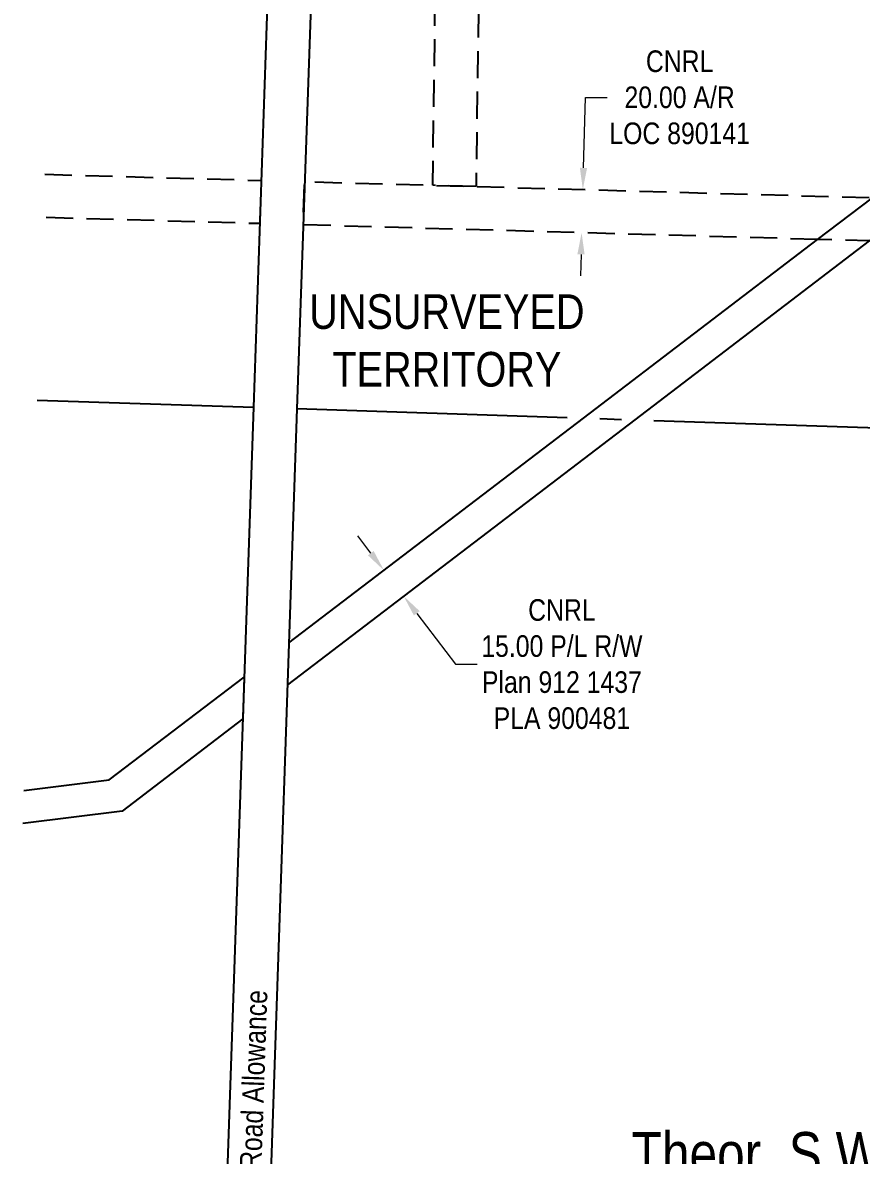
# Model space of a CAD drawing. Extents: x 347027 to 352250, y 6156875 to 6165050.
# Drawn here: x 348777 to 349165, y 6160529 to 6161053 of the extents above; entities that cross this region are included whole.
import ezdxf
from ezdxf.enums import TextEntityAlignment as Align

# ---------------------------------------------------------------- set-up
doc = ezdxf.new("R2010")
doc.units = 0
doc.header["$LTSCALE"] = 5
doc.header["$PDSIZE"] = 20
doc.linetypes.add('foc-ACCESSROAD', pattern=[3.75, 2.5, -1.25])
doc.linetypes.add('foc-QUARTERLINE', pattern=[33, 25, -3, 2, -3])
doc.layers.get('Defpoints').update_dxf_attribs({"color": 9})
for name, color, linetype in [('C-SYMBOL', 7, 'Continuous'), ('F-AR', 190, 'foc-ACCESSROAD'), ('F-RW', 190, 'Continuous'), ('L-QSEC', 8, 'foc-QUARTERLINE'), ('L-ROAD-T', 7, 'Continuous'), ('L-SEC', 7, 'Continuous'), ('L-UNS-T', 3, 'Continuous'), ('T-EXISTING TFA-T', 220, 'Continuous')]:
    doc.layers.add(name, color=color, linetype=linetype)
doc.layers.add('F-RW-T', color=190, linetype='Continuous', lineweight=9)
doc.styles.add('175L', font='ARIALN.TTF', dxfattribs={"height": 20})
doc.styles.add('80CG', font='ARIALN.TTF', dxfattribs={"height": 10})
doc.styles.add('80L', font='ARIALN.TTF', dxfattribs={"height": 10})
doc.dimstyles.new('Compass 5 000', dxfattribs={"dimscale": 5, "dimtxt": 9, "dimasz": 2, "dimexe": 0.2, "dimexo": 0.0625, "dimgap": 0.5, "dimtad": 0, "dimtih": 1, "dimtoh": 1, "dimzin": 0, "dimdsep": 46, "dimtxsty": '80CG', "dimcen": 0.1, "dimse1": 1, "dimse2": 1, "dimclrd": 256, "dimclrt": 256, "dimaunit": 1, "dimadec": 4, "dimazin": 0, "dimtfac": 0.06, "dimtofl": 0, "dimtmove": 0, "dimatfit": 1, "dimfxl": 0.2, "dimtolj": 1, "dimtzin": 0, "dimlwd": -1, "dimarcsym": 0})

# ---------------------------------------------------------------- blocks, each defined once
blk = doc.blocks.new('*D147')
at = {"layer": 'Defpoints', "color": 0, "transparency": 16777216}
for p in [(349184.81, 6161224.92), (349180.62, 6161222.76), (349238.43, 6161110.54)]:
    blk.add_point(p, dxfattribs=at)
at = {"layer": 'T-EXISTING TFA-T', "transparency": 16777216}
for p, q in [((349251.52, 6161117.29), (349260.4, 6161121.86)), ((349229.54, 6161105.96), (349185.48, 6161083.27)), ((349185.48, 6161083.27), (349175.48, 6161083.27))]:
    blk.add_line(p, q, dxfattribs=at)
for points in [[(349250.75, 6161118.77), (349252.28, 6161115.8), (349242.63, 6161112.71)], [(349228.78, 6161107.45), (349230.3, 6161104.48), (349238.43, 6161110.54)]]:
    blk.add_solid(points, dxfattribs=at)
at = {"layer": 'T-EXISTING TFA-T', "transparency": 16777216, "insert": (349141.2, 6161083.27), "char_height": 10, "attachment_point": 5, "style": '80CG'}
blk.add_mtext('\\A1;{\\fArial Narrow|b0|i1|c0|p34;Pembina 5m\\PRTF 209842}', dxfattribs=at)
blk = doc.blocks.new('*D70')
at = {"layer": 'Defpoints', "color": 0, "transparency": 16777216}
for p in [(348937.51, 6160794.3), (348953.35, 6160787.52), (348946.61, 6160782.38)]:
    blk.add_point(p, dxfattribs=at)
at = {"layer": 'F-RW-T', "transparency": 16777216}
for p, q in [((348938.18, 6160807.39), (348932.11, 6160815.34)), ((348959.42, 6160779.57), (348977.39, 6160756.04)), ((348977.39, 6160756.04), (348987.39, 6160756.04))]:
    blk.add_line(p, q, dxfattribs=at)
for points in [[(348939.5, 6160808.4), (348936.86, 6160806.38), (348944.25, 6160799.44)], [(348960.75, 6160780.58), (348958.1, 6160778.56), (348953.35, 6160787.52)]]:
    blk.add_solid(points, dxfattribs=at)
at = {"layer": 'F-RW-T', "transparency": 16777216, "insert": (349026.48, 6160756.04), "char_height": 10, "attachment_point": 5, "style": '80CG'}
blk.add_mtext('\\A1;CNRL\\P15.00 P/L R/W\\PPlan 912 1437\\PPLA 900481', dxfattribs=at)
blk = doc.blocks.new('*D76')
at = {"layer": 'Defpoints', "color": 0, "transparency": 16777216}
for p in [(349036.16, 6160975.56), (349052.42, 6160975.1), (349051.85, 6160955.1)]:
    blk.add_point(p, dxfattribs=at)
at = {"layer": 'F-RW-T', "transparency": 16777216}
for p, q in [((349036.44, 6160985.56), (349037.37, 6161018.14)), ((349037.37, 6161018.14), (349047.37, 6161018.14)), ((349035.31, 6160945.57), (349035.03, 6160935.57))]:
    blk.add_line(p, q, dxfattribs=at)
for points in [[(349034.78, 6160985.6), (349038.11, 6160985.51), (349036.16, 6160975.56)], [(349033.64, 6160945.62), (349036.98, 6160945.52), (349035.59, 6160955.56)]]:
    blk.add_solid(points, dxfattribs=at)
at = {"layer": 'F-RW-T', "transparency": 16777216, "insert": (349080.88, 6161018.14), "char_height": 10, "attachment_point": 5, "style": '80CG'}
blk.add_mtext('\\A1;CNRL\\P20.00 A/R\\PLOC 890141', dxfattribs=at)

msp = doc.modelspace()

# ---------------------------------------------------------------- linework, layer by layer
at = {"layer": 'F-AR', "flags": 128}
for points in [[(348986.796, 6160976.959), (348966.808, 6160977.524), (348971.469, 6161316.975), (348991.456, 6161316.313), (348986.796, 6160976.959)], [(349144.644, 6160952.476), (348906.947, 6160959.206), (348907.632, 6160979.196), (348966.808, 6160977.524), (348986.796, 6160976.959), (349169.958, 6160971.767), (349197.028, 6160980.441), (349515.03, 6161223.227), (349539.934, 6161246.87), (349545.409, 6161239.661), (349550.36, 6161233.143), (349552.103, 6161230.847), (349528.021, 6161207.984), (349191.615, 6160951.146), (349168.468, 6160951.802), (349144.644, 6160952.476)]]:
    msp.add_lwpolyline(points, close=True, dxfattribs=at)
msp.add_lwpolyline([(348787.6, 6160982.594), (348887.528, 6160979.765), (348886.843, 6160959.776), (348786.915, 6160962.605)], dxfattribs=at)
at = {"layer": 'F-RW'}
for points in [[(348900.32, 6160765.895), (349036.439, 6160869.839), (349144.644, 6160952.476), (349169.958, 6160971.767), (349536.341, 6161251.602), (349541.137, 6161255.266), (349555.722, 6161327.803), (349570.424, 6161324.847), (349554.724, 6161246.775), (349545.409, 6161239.661), (349168.468, 6160951.802), (349060.12, 6160869.054), (348899.655, 6160746.516)], [(348777.826, 6160697.593), (348817.35, 6160702.531), (348879.655, 6160750.114)], [(348879.654, 6160750.109), (348878.99, 6160730.734)], [(348878.991, 6160730.735), (348823.23, 6160688.153), (348777.306, 6160682.415)]]:
    msp.add_lwpolyline(points, dxfattribs=at)
at = {"layer": 'L-QSEC'}
for p, q in [((348784.02, 6160878.2), (348883.933, 6160874.895)), ((348904.034, 6160874.23), (350514.213, 6160820.957))]:
    msp.add_line(p, q, dxfattribs=at)
at = {"layer": 'L-SEC'}
for p, q in [((348911.508, 6161679.155), (348883.933, 6160874.895)), ((348931.608, 6161678.466), (348904.033, 6160874.206)), ((348883.933, 6160874.895), (348856.359, 6160070.634)), ((348904.033, 6160874.206), (348876.459, 6160069.945))]:
    msp.add_line(p, q, dxfattribs=at)

# ---------------------------------------------------------------- texts
at = {"layer": 'C-SYMBOL', "color": 3, "style": '175L'}
msp.add_text('Theor. S.W.1/4 Sec. 7-76-9-W.6M.', height=20, dxfattribs=at).set_placement((349235.071, 6160513.7), align=Align.BOTTOM_CENTER)
at = {"layer": 'L-ROAD-T', "style": '80L'}
msp.add_text('Government Road Allowance', height=9.99755, rotation=88.03639, dxfattribs=at).set_placement((348882.873, 6160530.941), align=Align.MIDDLE_CENTER)
at = {"layer": 'L-UNS-T', "color": 3, "insert": (348973.329, 6160905.656), "char_height": 15.99608, "attachment_point": 5, "style": '80L'}
msp.add_mtext_dynamic_manual_height_columns('UNSURVEYED TERRITORY', width=126.44473, gutter_width=47.512, heights=[0], dxfattribs=at)

# ---------------------------------------------------------------- dimensions: what is measured, and where the dimension line sits
at = {"layer": 'F-RW-T'}
for base, p1, p2, angle, text, picture, middle in [((349036.161, 6160975.56), (349051.848, 6160955.103), (349052.415, 6160975.099), 88.37648, 'CNRL\\P20.00 A/R\\PLOC 890141', '*D76', (349080.881, 6161018.135)), ((348953.351, 6160787.521), (348937.512, 6160794.296), (348946.614, 6160782.376), 307.36694, 'CNRL\\P15.00 P/L R/W\\PPlan 912 1437\\PPLA 900481', '*D70', (349026.477, 6160756.04))]:
    dim = msp.add_linear_dim(base=base, p1=p1, p2=p2, angle=angle, text=text, dimstyle='Compass 5 000', dxfattribs=at)
    dim.commit()
    dim.dimension.update_dxf_attribs({"geometry": picture, "text_midpoint": middle, "dimtype": 161})
at = {"layer": 'T-EXISTING TFA-T'}
dim = msp.add_linear_dim(base=(349238.431, 6161110.544), p1=(349184.815, 6161224.923), p2=(349180.62, 6161222.762), angle=207.25605, text='{\\fArial Narrow|b0|i1|c0|p34;Pembina 5m\\PRTF 209842}', dimstyle='Compass 5 000', dxfattribs=at)
dim.commit()
dim.dimension.update_dxf_attribs({"geometry": '*D147', "text_midpoint": (349141.197, 6161083.266), "dimtype": 161})

doc.saveas('drawing.dxf')
